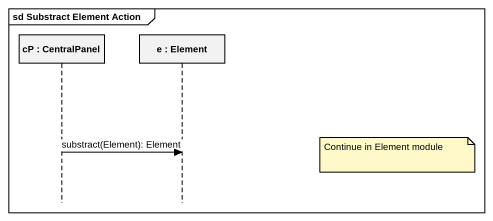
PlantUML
@startuml
mainframe sd Substract Element Action
hide footbox
participant "cP : CentralPanel" as cP
participant "e : Element" as e

cP -> e : substract(Element): Element
note right of e : Continue in Element module
@enduml
